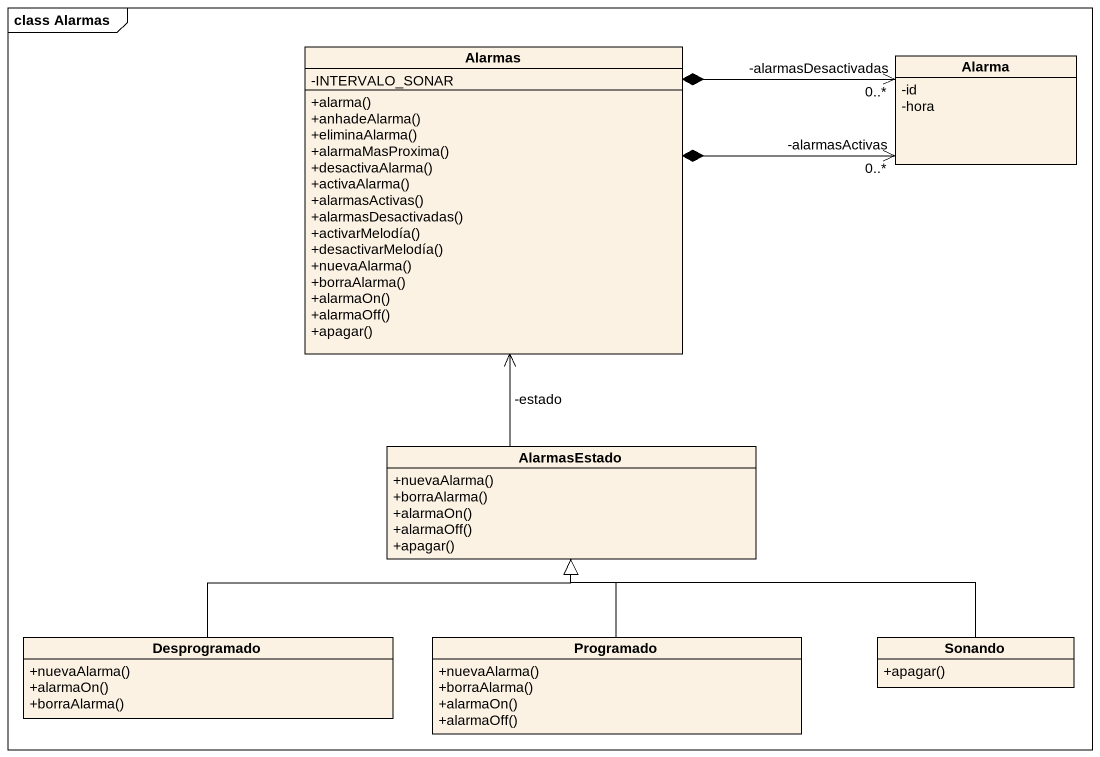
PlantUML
@startuml
mainframe class Alarmas
hide circle
hide empty members
skinparam classAttributeIconSize 0
class Alarmas {
  -INTERVALO_SONAR
  +alarma()
  +anhadeAlarma()
  +eliminaAlarma()
  +alarmaMasProxima()
  +desactivaAlarma()
  +activaAlarma()
  +alarmasActivas()
  +alarmasDesactivadas()
  +activarMelodía()
  +desactivarMelodía()
  +nuevaAlarma()
  +borraAlarma()
  +alarmaOn()
  +alarmaOff()
  +apagar()
}
class Alarma {
  -id
  -hora
}
class AlarmasEstado {
  +nuevaAlarma()
  +borraAlarma()
  +alarmaOn()
  +alarmaOff()
  +apagar()
}
class Desprogramado {
  +nuevaAlarma()
  +alarmaOn()
  +borraAlarma()
}
class Programado {
  +nuevaAlarma()
  +borraAlarma()
  +alarmaOn()
  +alarmaOff()
}
class Sonando {
  +apagar()
}
Alarmas *-right-> "-alarmasActivas\n0..*" Alarma
Alarmas *-right-> "-alarmasDesactivadas\n0..*" Alarma
Alarmas "-estado" <-- AlarmasEstado
Desprogramado -right-|> AlarmasEstado
Programado -up-|> AlarmasEstado
Sonando -left-|> AlarmasEstado
@enduml
